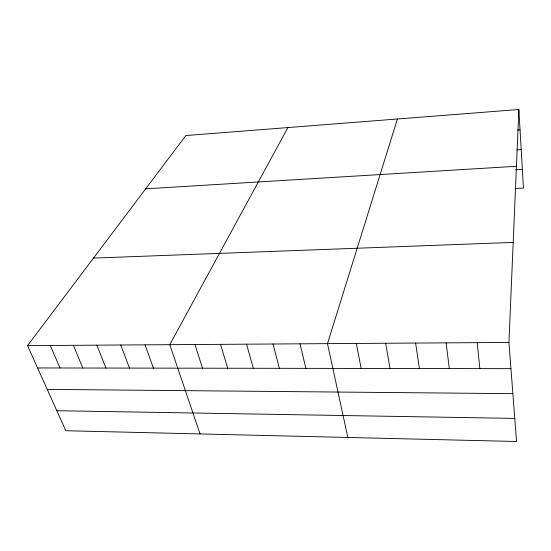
<?xml version="1.0" encoding="UTF-8"?>
<svg xmlns="http://www.w3.org/2000/svg" width="551" height="551" viewBox="0 0 551 551"><rect width="100%" height="100%" fill="white"/><g stroke="black" fill="none" stroke-linecap="round" stroke-linejoin="round"><path stroke-width="0.83" d="M508.938 342.446L518.856 109.504L185.832 135.546L27.55 345.622L65.817 430.724L516.535 441.496L508.938 342.446L27.55 345.622M397.416 119.002L327.48 343.645L347.846 437.466M287.925 127.563L169.791 344.678L200.068 433.933M517.568 130.064L520.048 129.884M516.955 149.865L521.198 149.59M145.698 188.814L516.439 166.278M515.66 169.756L522.355 169.357M515.178 188.497L523.45 188.049L518.856 109.504M93.491 258.102L513.195 242.399M37.592 367.951L510.949 368.66M47.228 389.378L512.864 393.655M56.815 410.709L514.765 418.402M50.279 345.47L60.011 367.985M73.386 345.319L82.788 368.02M96.88 345.16L105.944 368.054M120.772 345.002L129.485 368.089M145.071 344.843L153.419 368.123M194.93 344.513L202.506 368.199M220.517 344.347L227.68 368.233M246.552 344.175L253.295 368.275M273.048 344.003L279.35 368.316M300.019 343.824L305.867 368.35M356.297 343.452L361.167 368.433M385.666 343.259L390.005 368.481M415.599 343.059L419.387 368.523M446.103 342.86L449.327 368.564M477.214 342.653L479.838 368.612"/></g></svg>
